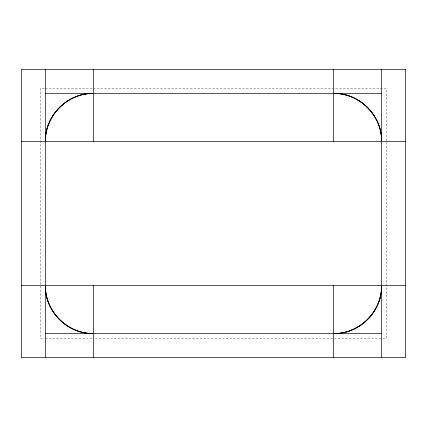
<?xml version="1.0" encoding="UTF-8"?>
<svg xmlns="http://www.w3.org/2000/svg" width="427" height="427" viewBox="0 0 427 427"><rect width="100%" height="100%" fill="white"/><g stroke="black" fill="none" stroke-linecap="round" stroke-linejoin="round"><path stroke-width="0.32" stroke-dasharray="2.13 1.6" d="M44.563 88.602L40.565 88.602L40.565 338.397L44.563 338.397M45.23 88.602L92.547 88.602M93.214 88.602L386.435 88.602L386.435 338.397L93.214 338.397M45.23 338.397L92.547 338.397"/><path stroke-width="0.64" d="M45.369 141.444C44.739 115.776 67.738 92.776 93.406 93.406A48.037 48.037 0 0 0 45.369 141.444C44.83 115.765 67.728 92.867 93.406 93.406M381.631 285.556C382.261 311.224 359.262 334.224 333.594 333.594A48.037 48.037 0 0 0 381.631 285.556C382.17 311.235 359.272 334.133 333.594 333.594M45.369 93.406L381.631 93.406M21.35 141.444L405.65 141.444M21.35 285.556L405.65 285.556M45.369 333.594L381.631 333.594M333.594 93.406C359.262 92.776 382.261 115.776 381.631 141.444A48.037 48.037 0 0 0 333.594 93.406C359.272 92.867 382.17 115.765 381.631 141.444M93.406 333.594C67.738 334.224 44.739 311.224 45.369 285.556A48.037 48.037 0 0 0 93.406 333.594C67.728 334.133 44.83 311.235 45.369 285.556M381.631 69.387L381.631 357.612M333.594 69.387L333.594 141.444M333.594 285.556L333.594 357.612M93.406 69.387L93.406 141.444M93.406 285.556L93.406 357.612M45.369 69.387L45.369 357.612M405.65 69.387L21.35 69.387L21.35 357.612L405.65 357.612L405.65 69.387"/></g></svg>
